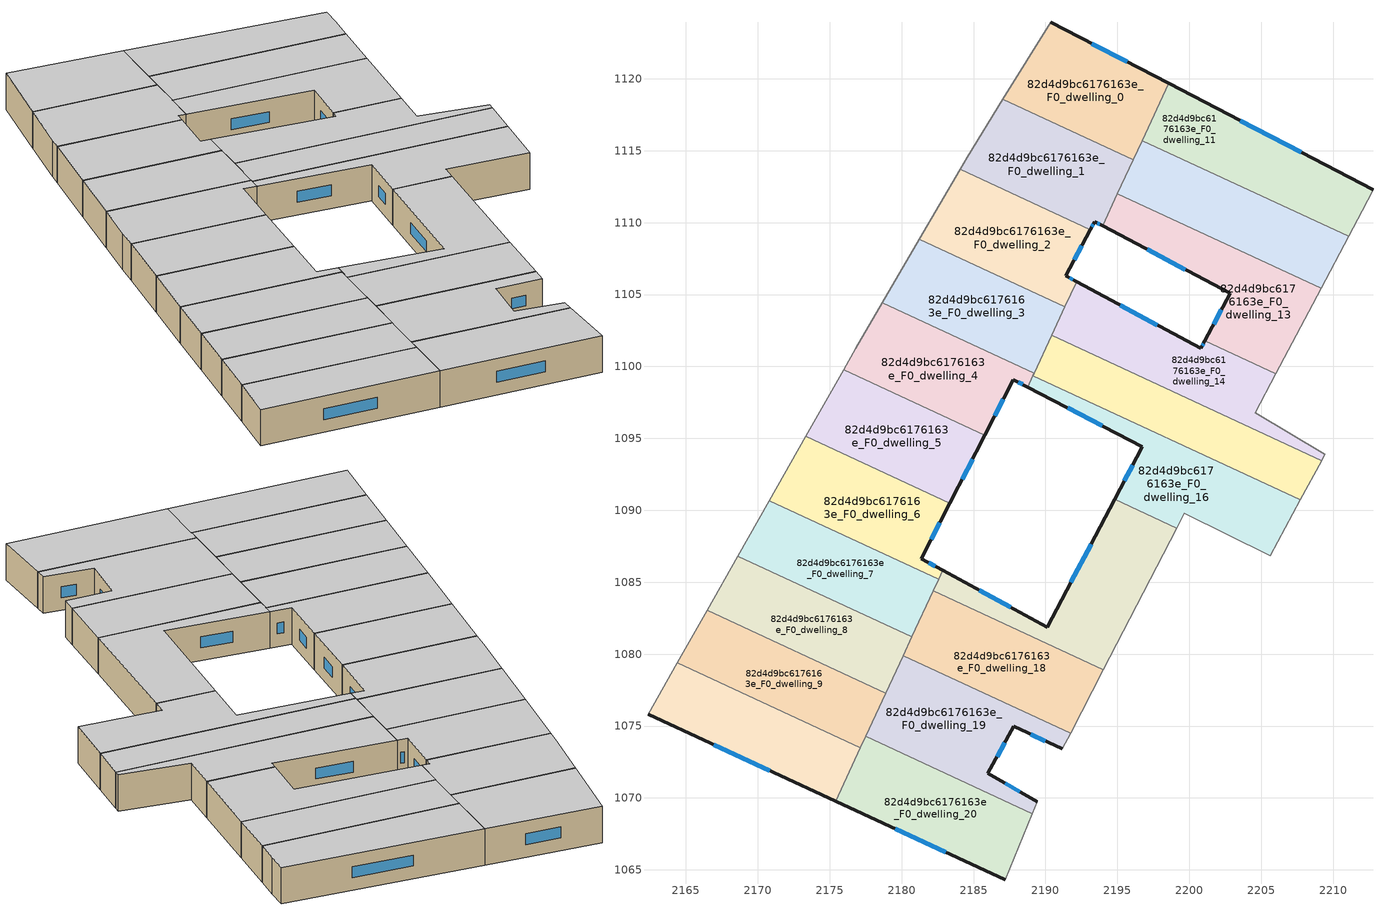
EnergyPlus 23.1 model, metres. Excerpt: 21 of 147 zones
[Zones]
82d4d9bc6176163e_F0_dwelling_0
 floor ground (EU_floor_Construction): 2198.56,1119.68 2196.1,1114.38 2187.05,1118.58 2190.36,1123.94 z0
 wall outside (EU_wall_Construction): 2198.56,1119.68 2190.36,1123.94 z0:3
 wall to 82d4d9bc6176163e_F0_dwelling_1 (EU_wall_Construction): 2187.05,1118.58 2196.1,1114.38 z0:3
 wall adiabatic (EU_wall_Construction): 2190.36,1123.94 2187.05,1118.58 z0:3
 wall to 82d4d9bc6176163e_F0_dwelling_11 (EU_wall_Construction): 2196.72,1115.71 2198.56,1119.68 z0:3
 wall to 82d4d9bc6176163e_F0_dwelling_12 (EU_wall_Construction): 2196.1,1114.38 2196.72,1115.71 z0:3
 window (EU_Window_Construction): 2195.68,1121.17 2193.23,1122.45 z1.05:1.95
 ceiling to 82d4d9bc6176163e_F1_dwelling_0 (EU_floor_Construction): 2196.1,1114.38 2198.56,1119.68 2190.36,1123.94 2187.05,1118.58 z3
82d4d9bc6176163e_F0_dwelling_1
 floor ground (EU_floor_Construction): 2196.1,1114.38 2193.97,1109.78 2193.42,1110.07 2193.11,1109.5 2184.06,1113.7 2184.56,1114.54 2187.05,1118.58 z0
 wall outside (EU_wall_Construction): 2193.11,1109.5 2193.42,1110.07 2193.97,1109.78 z0:3
 wall to 82d4d9bc6176163e_F0_dwelling_2 (EU_wall_Construction): 2184.06,1113.7 2193.11,1109.5 z0:3
 wall adiabatic (EU_wall_Construction): 2187.05,1118.58 2184.56,1114.54 2184.06,1113.7 z0:3
 wall to 82d4d9bc6176163e_F0_dwelling_12 (EU_wall_Construction): 2195,1112.01 2196.1,1114.38 z0:3
 wall to 82d4d9bc6176163e_F0_dwelling_13 (EU_wall_Construction): 2193.97,1109.78 2195,1112.01 z0:3
 window (EU_Window_Construction): 2193.61,1109.97 2193.78,1109.88 / 2193.22,1109.7 2193.31,1109.87 z1.05:1.95
 ceiling to 82d4d9bc6176163e_F1_dwelling_1 (EU_floor_Construction): 2193.97,1109.78 2196.1,1114.38 2187.05,1118.58 2184.56,1114.54 2184.06,1113.7 2193.11,1109.5 2193.42,1110.07 z3
82d4d9bc6176163e_F0_dwelling_10
 floor ground (EU_floor_Construction): 2177.14,1073.49 2175.42,1069.77 2162.37,1075.82 2164.4,1079.4 z0
 wall outside (EU_wall_Construction): 2162.37,1075.82 2175.42,1069.77 z0:3
 wall adiabatic (EU_wall_Construction): 2164.4,1079.4 2162.37,1075.82 z0:3
 wall to 82d4d9bc6176163e_F0_dwelling_9 (EU_wall_Construction): 2177.14,1073.49 2164.4,1079.4 z0:3
 wall to 82d4d9bc6176163e_F0_dwelling_20 (EU_wall_Construction): 2175.42,1069.77 2177.14,1073.49 z0:3
 window (EU_Window_Construction): 2166.94,1073.7 2170.84,1071.89 z1.05:1.95
 ceiling to 82d4d9bc6176163e_F1_dwelling_10 (EU_floor_Construction): 2175.42,1069.77 2177.14,1073.49 2164.4,1079.4 2162.37,1075.82 z3
82d4d9bc6176163e_F0_dwelling_11
 floor ground (EU_floor_Construction): 2212.78,1112.29 2212.02,1110.81 2211.08,1109.04 2196.72,1115.71 2198.56,1119.68 z0
 wall outside (EU_wall_Construction): 2212.78,1112.29 2198.56,1119.68 z0:3
 wall adiabatic (EU_wall_Construction): 2211.08,1109.04 2212.02,1110.81 2212.78,1112.29 z0:3
 wall to 82d4d9bc6176163e_F0_dwelling_12 (EU_wall_Construction): 2196.72,1115.71 2211.08,1109.04 z0:3
 window (EU_Window_Construction): 2207.79,1114.88 2203.55,1117.09 z1.05:1.95
 ceiling to 82d4d9bc6176163e_F1_dwelling_11 (EU_floor_Construction): 2211.08,1109.04 2212.02,1110.81 2212.78,1112.29 2198.56,1119.68 2196.72,1115.71 z3
82d4d9bc6176163e_F0_dwelling_12
 floor ground (EU_floor_Construction): 2211.08,1109.04 2209.18,1105.44 2195.01,1112.01 2196.72,1115.71 z0
 wall to 82d4d9bc6176163e_F0_dwelling_13 (EU_wall_Construction): 2195.01,1112.01 2209.18,1105.44 z0:3
 wall adiabatic (EU_wall_Construction): 2209.18,1105.44 2211.08,1109.04 z0:3
 ceiling to 82d4d9bc6176163e_F1_dwelling_12 (EU_floor_Construction): 2209.18,1105.44 2211.08,1109.04 2196.72,1115.71 2195.01,1112.01 z3
82d4d9bc6176163e_F0_dwelling_13
 floor ground (EU_floor_Construction): 2209.18,1105.44 2206.03,1099.48 2201.09,1101.77 2202.85,1105.1 2193.97,1109.78 2195.01,1112.01 z0
 wall outside (EU_wall_Construction): 2193.97,1109.78 2202.85,1105.1 2201.09,1101.77 z0:3
 wall adiabatic (EU_wall_Construction): 2206.03,1099.48 2209.18,1105.44 z0:3
 wall to 82d4d9bc6176163e_F0_dwelling_14 (EU_wall_Construction): 2201.09,1101.77 2206.03,1099.48 z0:3
 window (EU_Window_Construction): 2202.23,1103.94 2201.71,1102.94 / 2197.08,1108.14 2199.73,1106.74 z1.05:1.95
 ceiling to 82d4d9bc6176163e_F1_dwelling_13 (EU_floor_Construction): 2206.03,1099.48 2209.18,1105.44 2195.01,1112.01 2193.97,1109.78 2202.85,1105.1 2201.09,1101.77 z3
82d4d9bc6176163e_F0_dwelling_14
 floor ground (EU_floor_Construction): 2206.03,1099.48 2204.6,1096.77 2209.44,1093.89 2209.2,1093.46 2190.44,1102.16 2192.17,1105.9 2200.82,1101.25 2201.09,1101.77 z0
 wall outside (EU_wall_Construction): 2201.09,1101.77 2200.82,1101.25 2192.17,1105.9 z0:3
 wall adiabatic (EU_wall_Construction): 2209.2,1093.46 2209.44,1093.89 2204.6,1096.77 2206.03,1099.48 z0:3
 wall to 82d4d9bc6176163e_F0_dwelling_15 (EU_wall_Construction): 2190.44,1102.16 2209.2,1093.46 z0:3
 wall to 82d4d9bc6176163e_F0_dwelling_3 (EU_wall_Construction): 2191.36,1104.15 2190.44,1102.16 z0:3
 wall to 82d4d9bc6176163e_F0_dwelling_2 (EU_wall_Construction): 2192.17,1105.9 2191.36,1104.15 z0:3
 window (EU_Window_Construction): 2197.78,1102.88 2195.2,1104.27 / 2200.99,1101.59 2200.91,1101.43 z1.05:1.95
 ceiling to 82d4d9bc6176163e_F1_dwelling_14 (EU_floor_Construction): 2209.2,1093.46 2209.44,1093.89 2204.6,1096.77 2206.03,1099.48 2201.09,1101.77 2200.82,1101.25 2192.17,1105.9 2190.44,1102.16 z3
82d4d9bc6176163e_F0_dwelling_15
 floor ground (EU_floor_Construction): 2209.2,1093.46 2207.72,1090.72 2189.13,1099.34 2190.44,1102.16 z0
 wall adiabatic (EU_wall_Construction): 2207.72,1090.72 2209.2,1093.46 z0:3
 wall to 82d4d9bc6176163e_F0_dwelling_16 (EU_wall_Construction): 2189.13,1099.34 2207.72,1090.72 z0:3
 wall to 82d4d9bc6176163e_F0_dwelling_4 (EU_wall_Construction): 2189.21,1099.52 2189.13,1099.34 z0:3
 wall to 82d4d9bc6176163e_F0_dwelling_3 (EU_wall_Construction): 2190.44,1102.16 2189.21,1099.52 z0:3
 ceiling to 82d4d9bc6176163e_F1_dwelling_15 (EU_floor_Construction): 2207.72,1090.72 2209.2,1093.46 2190.44,1102.16 2189.13,1099.34 z3
82d4d9bc6176163e_F0_dwelling_16
 floor ground (EU_floor_Construction): 2207.72,1090.72 2205.61,1086.82 2199.67,1089.8 2199.13,1088.77 2194.81,1090.77 2196.73,1094.41 2188.77,1098.57 2189.13,1099.34 z0
 wall outside (EU_wall_Construction): 2188.77,1098.57 2196.73,1094.41 2194.81,1090.77 z0:3
 wall to 82d4d9bc6176163e_F0_dwelling_17 (EU_wall_Construction): 2194.81,1090.77 2199.13,1088.77 z0:3
 wall adiabatic (EU_wall_Construction): 2199.13,1088.77 2199.67,1089.8 2205.61,1086.82 2207.72,1090.72 z0:3
 wall to 82d4d9bc6176163e_F0_dwelling_4 (EU_wall_Construction): 2189.13,1099.34 2188.77,1098.57 z0:3
 window (EU_Window_Construction): 2196.05,1093.14 2195.48,1092.05 / 2191.56,1097.11 2193.94,1095.87 z1.05:1.95
 ceiling to 82d4d9bc6176163e_F1_dwelling_16 (EU_floor_Construction): 2205.61,1086.82 2207.72,1090.72 2189.13,1099.34 2188.77,1098.57 2196.73,1094.41 2194.81,1090.77 2199.13,1088.77 2199.67,1089.8 z3
82d4d9bc6176163e_F0_dwelling_17
 floor ground (EU_floor_Construction): 2199.13,1088.77 2194.03,1078.91 2182.2,1084.39 2182.86,1085.83 2190.14,1081.87 2194.81,1090.77 z0
 wall outside (EU_wall_Construction): 2194.81,1090.77 2190.14,1081.87 2182.86,1085.83 z0:3
 wall adiabatic (EU_wall_Construction): 2194.03,1078.91 2199.13,1088.77 z0:3
 wall to 82d4d9bc6176163e_F0_dwelling_18 (EU_wall_Construction): 2182.2,1084.39 2194.03,1078.91 z0:3
 wall to 82d4d9bc6176163e_F0_dwelling_7 (EU_wall_Construction): 2182.58,1085.21 2182.2,1084.39 z0:3
 wall to 82d4d9bc6176163e_F0_dwelling_6 (EU_wall_Construction): 2182.86,1085.83 2182.58,1085.21 z0:3
 window (EU_Window_Construction): 2187.59,1083.26 2185.41,1084.44 / 2193.17,1087.65 2191.78,1084.99 z1.05:1.95
 ceiling to 82d4d9bc6176163e_F1_dwelling_17 (EU_floor_Construction): 2194.03,1078.91 2199.13,1088.77 2194.81,1090.77 2190.14,1081.87 2182.86,1085.83 2182.2,1084.39 z3
82d4d9bc6176163e_F0_dwelling_18
 floor ground (EU_floor_Construction): 2194.03,1078.91 2191.75,1074.5 2180.11,1079.9 2182.2,1084.39 z0
 wall adiabatic (EU_wall_Construction): 2191.75,1074.5 2194.03,1078.91 z0:3
 wall to 82d4d9bc6176163e_F0_dwelling_19 (EU_wall_Construction): 2180.11,1079.9 2191.75,1074.5 z0:3
 wall to 82d4d9bc6176163e_F0_dwelling_8 (EU_wall_Construction): 2180.72,1081.2 2180.11,1079.9 z0:3
 wall to 82d4d9bc6176163e_F0_dwelling_7 (EU_wall_Construction): 2182.2,1084.39 2180.72,1081.2 z0:3
 ceiling to 82d4d9bc6176163e_F1_dwelling_18 (EU_floor_Construction): 2191.75,1074.5 2194.03,1078.91 2182.2,1084.39 2180.11,1079.9 z3
82d4d9bc6176163e_F0_dwelling_19
 floor ground (EU_floor_Construction): 2191.75,1074.5 2191.18,1073.4 2187.8,1074.97 2186.01,1071.7 2189.42,1069.73 2189.08,1068.92 2177.51,1074.28 2180.11,1079.9 z0
 wall outside (EU_wall_Construction): 2189.42,1069.73 2186.01,1071.7 2187.8,1074.97 2191.18,1073.4 z0:3
 wall adiabatic (EU_wall_Construction): 2189.08,1068.92 2189.42,1069.73 / 2191.18,1073.4 2191.75,1074.5 z0:3
 wall to 82d4d9bc6176163e_F0_dwelling_20 (EU_wall_Construction): 2177.51,1074.28 2189.08,1068.92 z0:3
 wall to 82d4d9bc6176163e_F0_dwelling_9 (EU_wall_Construction): 2178.9,1077.29 2177.51,1074.28 z0:3
 wall to 82d4d9bc6176163e_F0_dwelling_8 (EU_wall_Construction): 2180.11,1079.9 2178.9,1077.29 z0:3
 window (EU_Window_Construction): 2188.22,1070.42 2187.2,1071.01 / 2188.98,1074.42 2189.99,1073.95 / 2186.63,1072.85 2187.17,1073.83 z1.05:1.95
 ceiling to 82d4d9bc6176163e_F1_dwelling_19 (EU_floor_Construction): 2189.42,1069.73 2186.01,1071.7 2187.8,1074.97 2191.18,1073.4 2191.75,1074.5 2180.11,1079.9 2177.51,1074.28 2189.08,1068.92 z3
82d4d9bc6176163e_F0_dwelling_2
 floor ground (EU_floor_Construction): 2193.11,1109.5 2191.43,1106.3 2192.17,1105.9 2191.36,1104.15 2181.23,1108.85 2184.06,1113.7 z0
 wall outside (EU_wall_Construction): 2192.17,1105.9 2191.43,1106.3 2193.11,1109.5 z0:3
 wall to 82d4d9bc6176163e_F0_dwelling_3 (EU_wall_Construction): 2181.23,1108.85 2191.36,1104.15 z0:3
 wall adiabatic (EU_wall_Construction): 2184.06,1113.7 2181.23,1108.85 z0:3
 window (EU_Window_Construction): 2191.91,1106.04 2191.69,1106.16 / 2192.02,1107.42 2192.52,1108.38 z1.05:1.95
 ceiling to 82d4d9bc6176163e_F1_dwelling_2 (EU_floor_Construction): 2191.36,1104.15 2192.17,1105.9 2191.43,1106.3 2193.11,1109.5 2184.06,1113.7 2181.23,1108.85 z3
82d4d9bc6176163e_F0_dwelling_20
 floor ground (EU_floor_Construction): 2189.08,1068.92 2187.21,1064.3 2175.42,1069.77 2177.51,1074.28 z0
 wall outside (EU_wall_Construction): 2175.42,1069.77 2187.21,1064.3 z0:3
 wall adiabatic (EU_wall_Construction): 2187.21,1064.3 2189.08,1068.92 z0:3
 wall to 82d4d9bc6176163e_F0_dwelling_9 (EU_wall_Construction): 2177.51,1074.28 2177.14,1073.49 z0:3
 window (EU_Window_Construction): 2179.55,1067.85 2183.07,1066.22 z1.05:1.95
 ceiling to 82d4d9bc6176163e_F1_dwelling_20 (EU_floor_Construction): 2187.21,1064.3 2189.08,1068.92 2177.51,1074.28 2175.42,1069.77 z3
82d4d9bc6176163e_F0_dwelling_3
 floor ground (EU_floor_Construction): 2191.36,1104.15 2189.21,1099.52 2178.65,1104.42 2181.23,1108.85 z0
 wall to 82d4d9bc6176163e_F0_dwelling_4 (EU_wall_Construction): 2178.65,1104.42 2189.21,1099.52 z0:3
 wall adiabatic (EU_wall_Construction): 2181.23,1108.85 2178.65,1104.42 z0:3
 ceiling to 82d4d9bc6176163e_F1_dwelling_3 (EU_floor_Construction): 2189.21,1099.52 2191.36,1104.15 2181.23,1108.85 2178.65,1104.42 z3
82d4d9bc6176163e_F0_dwelling_4
 floor ground (EU_floor_Construction): 2189.21,1099.52 2188.77,1098.57 2187.78,1099.09 2185.79,1095.22 2175.96,1099.78 2176.81,1101.26 2178.65,1104.42 z0
 wall outside (EU_wall_Construction): 2185.79,1095.22 2187.78,1099.09 2188.77,1098.57 z0:3
 wall adiabatic (EU_wall_Construction): 2178.65,1104.42 2176.81,1101.26 2175.96,1099.78 z0:3
 wall to 82d4d9bc6176163e_F0_dwelling_5 (EU_wall_Construction): 2175.96,1099.78 2185.79,1095.22 z0:3
 window (EU_Window_Construction): 2188.13,1098.91 2188.42,1098.75 / 2186.48,1096.58 2187.08,1097.74 z1.05:1.95
 ceiling to 82d4d9bc6176163e_F1_dwelling_4 (EU_floor_Construction): 2188.77,1098.57 2189.21,1099.52 2178.65,1104.42 2176.81,1101.26 2175.96,1099.78 2185.79,1095.22 2187.78,1099.09 z3
82d4d9bc6176163e_F0_dwelling_5
 floor ground (EU_floor_Construction): 2185.79,1095.22 2183.34,1090.49 2173.33,1095.13 2175.96,1099.78 z0
 wall outside (EU_wall_Construction): 2183.34,1090.49 2185.79,1095.22 z0:3
 wall to 82d4d9bc6176163e_F0_dwelling_6 (EU_wall_Construction): 2173.33,1095.13 2183.34,1090.49 z0:3
 wall adiabatic (EU_wall_Construction): 2175.96,1099.78 2173.33,1095.13 z0:3
 window (EU_Window_Construction): 2184.2,1092.15 2184.93,1093.56 z1.05:1.95
 ceiling to 82d4d9bc6176163e_F1_dwelling_5 (EU_floor_Construction): 2183.34,1090.49 2185.79,1095.22 2175.96,1099.78 2173.33,1095.13 z3
82d4d9bc6176163e_F0_dwelling_6
 floor ground (EU_floor_Construction): 2183.34,1090.49 2181.37,1086.64 2182.86,1085.83 2182.58,1085.21 2170.8,1090.67 2173.33,1095.13 z0
 wall outside (EU_wall_Construction): 2182.86,1085.83 2181.37,1086.64 2183.34,1090.49 z0:3
 wall to 82d4d9bc6176163e_F0_dwelling_7 (EU_wall_Construction): 2170.8,1090.67 2182.58,1085.21 z0:3
 wall adiabatic (EU_wall_Construction): 2173.33,1095.13 2170.8,1090.67 z0:3
 window (EU_Window_Construction): 2182.34,1086.12 2181.89,1086.36 / 2182.06,1087.99 2182.65,1089.14 z1.05:1.95
 ceiling to 82d4d9bc6176163e_F1_dwelling_6 (EU_floor_Construction): 2182.58,1085.21 2182.86,1085.83 2181.37,1086.64 2183.34,1090.49 2173.33,1095.13 2170.8,1090.67 z3
82d4d9bc6176163e_F0_dwelling_7
 floor ground (EU_floor_Construction): 2182.58,1085.21 2180.71,1081.2 2168.6,1086.82 2170.8,1090.67 z0
 wall to 82d4d9bc6176163e_F0_dwelling_8 (EU_wall_Construction): 2168.6,1086.82 2180.71,1081.2 z0:3
 wall adiabatic (EU_wall_Construction): 2170.8,1090.67 2168.6,1086.82 z0:3
 ceiling to 82d4d9bc6176163e_F1_dwelling_7 (EU_floor_Construction): 2180.71,1081.2 2182.58,1085.21 2170.8,1090.67 2168.6,1086.82 z3
82d4d9bc6176163e_F0_dwelling_8
 floor ground (EU_floor_Construction): 2180.71,1081.2 2178.9,1077.29 2166.47,1083.06 2168.6,1086.82 z0
 wall to 82d4d9bc6176163e_F0_dwelling_9 (EU_wall_Construction): 2166.47,1083.06 2178.9,1077.29 z0:3
 wall adiabatic (EU_wall_Construction): 2168.6,1086.82 2166.47,1083.06 z0:3
 ceiling to 82d4d9bc6176163e_F1_dwelling_8 (EU_floor_Construction): 2178.9,1077.29 2180.71,1081.2 2168.6,1086.82 2166.47,1083.06 z3
82d4d9bc6176163e_F0_dwelling_9
 floor ground (EU_floor_Construction): 2178.9,1077.29 2177.14,1073.49 2164.4,1079.4 2166.47,1083.06 z0
 wall adiabatic (EU_wall_Construction): 2166.47,1083.06 2164.4,1079.4 z0:3
 ceiling to 82d4d9bc6176163e_F1_dwelling_9 (EU_floor_Construction): 2177.14,1073.49 2178.9,1077.29 2166.47,1083.06 2164.4,1079.4 z3
[Building]
EU S2 Campaign: North Axis=0; Terrain=City; Solar Distribution=FullExterior
[Site:Location]
Bologna: Latitude=44.5; Longitude=11.25; Time Zone=1; Elevation=37
[SizingPeriod:WeatherFileDays]
AnnualSizingPeriod: Begin Month=1; Begin Day of Month=1; End Month=12; End Day of Month=31; Day of Week for Start Day=Monday; Use Weather File Daylight Saving Period=No; Use Weather File Rain and Snow Indicators=No
[MATERIAL]
EU_InternalMass_Material: Roughness=MediumRough; Thickness=0.1; Conductivity=1; Density=1800; Specific Heat=900; Thermal Absorptance=0.9; Solar Absorptance=0.7; Visible Absorptance=0.7
[MATERIAL:NOMASS] Roughness=MediumRough; Thermal Absorptance=0.9; Solar Absorptance=0.7; Visible Absorptance=0.7
Name | Thermal Resistance
EU_wall_NoMass | 0.890213
EU_floor_NoMass | 0.79516
[WINDOWMATERIAL:SIMPLEGLAZINGSYSTEM]
EU_Window_SimpleGlazing: UFactor=4.49146; Solar Heat Gain Coefficient=0.85; Visible Transmittance=0.85
[CONSTRUCTION]
EU_wall_Construction: EU_wall_NoMass
EU_floor_Construction: EU_floor_NoMass
EU_Window_Construction: EU_Window_SimpleGlazing
EU_InternalMass_Construction: EU_InternalMass_Material
[ZONE] Type=1; Multiplier=1; Ceiling Height=autocalculate; Floor Area=autocalculate; Part of Total Floor Area=Yes
Name | Volume
82d4d9bc6176163e_F0_dwelling_0; 82d4d9bc6176163e_F0_dwelling_5; 82d4d9bc6176163e_F0_dwelling_9 | 174.677
82d4d9bc6176163e_F0_dwelling_1 | 174.683
82d4d9bc6176163e_F0_dwelling_10 | 174.68
82d4d9bc6176163e_F0_dwelling_11 | 192.13
82d4d9bc6176163e_F0_dwelling_12 | 192.109
82d4d9bc6176163e_F0_dwelling_13 | 192.175
82d4d9bc6176163e_F0_dwelling_14 | 192.135
82d4d9bc6176163e_F0_dwelling_15 | 192.149
82d4d9bc6176163e_F0_dwelling_16 | 192.125
82d4d9bc6176163e_F0_dwelling_17 | 192.091
82d4d9bc6176163e_F0_dwelling_18 | 192.19
82d4d9bc6176163e_F0_dwelling_19 | 192.108
82d4d9bc6176163e_F0_dwelling_2 | 174.659
82d4d9bc6176163e_F0_dwelling_20 | 192.158
82d4d9bc6176163e_F0_dwelling_3 | 174.689
82d4d9bc6176163e_F0_dwelling_4 | 174.675
82d4d9bc6176163e_F0_dwelling_6 | 174.65
82d4d9bc6176163e_F0_dwelling_7 | 174.697
82d4d9bc6176163e_F0_dwelling_8 | 174.664
[INTERNALMASS] Construction=EU_InternalMass_Construction
Name | Zone or ZoneList | Surface Area
82d4d9bc6176163e_F0_dwelling_0_EU_InternalMass | 82d4d9bc6176163e_F0_dwelling_0 | 58.2256
82d4d9bc6176163e_F0_dwelling_1_EU_InternalMass | 82d4d9bc6176163e_F0_dwelling_1 | 58.2282
82d4d9bc6176163e_F0_dwelling_2_EU_InternalMass | 82d4d9bc6176163e_F0_dwelling_2 | 58.2197
82d4d9bc6176163e_F0_dwelling_3_EU_InternalMass | 82d4d9bc6176163e_F0_dwelling_3 | 58.2299
82d4d9bc6176163e_F0_dwelling_4_EU_InternalMass | 82d4d9bc6176163e_F0_dwelling_4 | 58.2249
82d4d9bc6176163e_F0_dwelling_5_EU_InternalMass | 82d4d9bc6176163e_F0_dwelling_5 | 58.2256
82d4d9bc6176163e_F0_dwelling_6_EU_InternalMass | 82d4d9bc6176163e_F0_dwelling_6 | 58.2166
82d4d9bc6176163e_F0_dwelling_7_EU_InternalMass | 82d4d9bc6176163e_F0_dwelling_7 | 58.2326
82d4d9bc6176163e_F0_dwelling_8_EU_InternalMass | 82d4d9bc6176163e_F0_dwelling_8 | 58.221
82d4d9bc6176163e_F0_dwelling_9_EU_InternalMass | 82d4d9bc6176163e_F0_dwelling_9 | 58.2258
82d4d9bc6176163e_F0_dwelling_10_EU_InternalMass | 82d4d9bc6176163e_F0_dwelling_10 | 58.2263
82d4d9bc6176163e_F0_dwelling_11_EU_InternalMass | 82d4d9bc6176163e_F0_dwelling_11 | 64.0431
82d4d9bc6176163e_F0_dwelling_12_EU_InternalMass | 82d4d9bc6176163e_F0_dwelling_12 | 64.0367
82d4d9bc6176163e_F0_dwelling_13_EU_InternalMass | 82d4d9bc6176163e_F0_dwelling_13 | 64.0586
82d4d9bc6176163e_F0_dwelling_14_EU_InternalMass | 82d4d9bc6176163e_F0_dwelling_14 | 64.0445
82d4d9bc6176163e_F0_dwelling_15_EU_InternalMass | 82d4d9bc6176163e_F0_dwelling_15 | 64.05
82d4d9bc6176163e_F0_dwelling_16_EU_InternalMass | 82d4d9bc6176163e_F0_dwelling_16 | 64.0419
82d4d9bc6176163e_F0_dwelling_17_EU_InternalMass | 82d4d9bc6176163e_F0_dwelling_17 | 64.0303
82d4d9bc6176163e_F0_dwelling_18_EU_InternalMass | 82d4d9bc6176163e_F0_dwelling_18 | 64.0635
82d4d9bc6176163e_F0_dwelling_19_EU_InternalMass | 82d4d9bc6176163e_F0_dwelling_19 | 64.0353
82d4d9bc6176163e_F0_dwelling_20_EU_InternalMass | 82d4d9bc6176163e_F0_dwelling_20 | 64.0557
[OTHEREQUIPMENT] Fuel Type=Electricity; Design Level Calculation Method=Watts/Area; Power per Zone Floor Area=1; Fraction Latent=0; Fraction Radiant=0; Fraction Lost=0; Carbon Dioxide Generation Rate=0; EndUse Subcategory=EU_Step8_InternalGains
Name | Zone or ZoneList or Space or SpaceList | Schedule
EU_Step8_InternalGain_82d4d9bc6176163e_F0_dwelling_0_f000 | 82d4d9bc6176163e_F0_dwelling_0 | EU_Step8_GainSchedule_82d4d9bc6176163e_F0_dwelling_0_f000
EU_Step8_InternalGain_82d4d9bc6176163e_F0_dwelling_1_f000 | 82d4d9bc6176163e_F0_dwelling_1 | EU_Step8_GainSchedule_82d4d9bc6176163e_F0_dwelling_1_f000
EU_Step8_InternalGain_82d4d9bc6176163e_F0_dwelling_2_f000 | 82d4d9bc6176163e_F0_dwelling_2 | EU_Step8_GainSchedule_82d4d9bc6176163e_F0_dwelling_2_f000
EU_Step8_InternalGain_82d4d9bc6176163e_F0_dwelling_3_f000 | 82d4d9bc6176163e_F0_dwelling_3 | EU_Step8_GainSchedule_82d4d9bc6176163e_F0_dwelling_3_f000
EU_Step8_InternalGain_82d4d9bc6176163e_F0_dwelling_4_f000 | 82d4d9bc6176163e_F0_dwelling_4 | EU_Step8_GainSchedule_82d4d9bc6176163e_F0_dwelling_4_f000
EU_Step8_InternalGain_82d4d9bc6176163e_F0_dwelling_5_f000 | 82d4d9bc6176163e_F0_dwelling_5 | EU_Step8_GainSchedule_82d4d9bc6176163e_F0_dwelling_5_f000
EU_Step8_InternalGain_82d4d9bc6176163e_F0_dwelling_6_f000 | 82d4d9bc6176163e_F0_dwelling_6 | EU_Step8_GainSchedule_82d4d9bc6176163e_F0_dwelling_6_f000
EU_Step8_InternalGain_82d4d9bc6176163e_F0_dwelling_7_f000 | 82d4d9bc6176163e_F0_dwelling_7 | EU_Step8_GainSchedule_82d4d9bc6176163e_F0_dwelling_7_f000
EU_Step8_InternalGain_82d4d9bc6176163e_F0_dwelling_8_f000 | 82d4d9bc6176163e_F0_dwelling_8 | EU_Step8_GainSchedule_82d4d9bc6176163e_F0_dwelling_8_f000
EU_Step8_InternalGain_82d4d9bc6176163e_F0_dwelling_9_f000 | 82d4d9bc6176163e_F0_dwelling_9 | EU_Step8_GainSchedule_82d4d9bc6176163e_F0_dwelling_9_f000
EU_Step8_InternalGain_82d4d9bc6176163e_F0_dwelling_10_f000 | 82d4d9bc6176163e_F0_dwelling_10 | EU_Step8_GainSchedule_82d4d9bc6176163e_F0_dwelling_10_f000
EU_Step8_InternalGain_82d4d9bc6176163e_F0_dwelling_11_f000 | 82d4d9bc6176163e_F0_dwelling_11 | EU_Step8_GainSchedule_82d4d9bc6176163e_F0_dwelling_11_f000
EU_Step8_InternalGain_82d4d9bc6176163e_F0_dwelling_12_f000 | 82d4d9bc6176163e_F0_dwelling_12 | EU_Step8_GainSchedule_82d4d9bc6176163e_F0_dwelling_12_f000
EU_Step8_InternalGain_82d4d9bc6176163e_F0_dwelling_13_f000 | 82d4d9bc6176163e_F0_dwelling_13 | EU_Step8_GainSchedule_82d4d9bc6176163e_F0_dwelling_13_f000
EU_Step8_InternalGain_82d4d9bc6176163e_F0_dwelling_14_f000 | 82d4d9bc6176163e_F0_dwelling_14 | EU_Step8_GainSchedule_82d4d9bc6176163e_F0_dwelling_14_f000
EU_Step8_InternalGain_82d4d9bc6176163e_F0_dwelling_15_f000 | 82d4d9bc6176163e_F0_dwelling_15 | EU_Step8_GainSchedule_82d4d9bc6176163e_F0_dwelling_15_f000
EU_Step8_InternalGain_82d4d9bc6176163e_F0_dwelling_16_f000 | 82d4d9bc6176163e_F0_dwelling_16 | EU_Step8_GainSchedule_82d4d9bc6176163e_F0_dwelling_16_f000
EU_Step8_InternalGain_82d4d9bc6176163e_F0_dwelling_17_f000 | 82d4d9bc6176163e_F0_dwelling_17 | EU_Step8_GainSchedule_82d4d9bc6176163e_F0_dwelling_17_f000
EU_Step8_InternalGain_82d4d9bc6176163e_F0_dwelling_18_f000 | 82d4d9bc6176163e_F0_dwelling_18 | EU_Step8_GainSchedule_82d4d9bc6176163e_F0_dwelling_18_f000
EU_Step8_InternalGain_82d4d9bc6176163e_F0_dwelling_19_f000 | 82d4d9bc6176163e_F0_dwelling_19 | EU_Step8_GainSchedule_82d4d9bc6176163e_F0_dwelling_19_f000
EU_Step8_InternalGain_82d4d9bc6176163e_F0_dwelling_20_f000 | 82d4d9bc6176163e_F0_dwelling_20 | EU_Step8_GainSchedule_82d4d9bc6176163e_F0_dwelling_20_f000
[ZONEVENTILATION:DESIGNFLOWRATE] Schedule=EU_AlwaysOn; Design Flow Rate Calculation Method=AirChanges/Hour; Air Changes per Hour=0.718634; Ventilation Type=Natural; Fan Pressure Rise=0; Fan Total Efficiency=1; Constant Term Coefficient=1; Temperature Term Coefficient=0; Velocity Term Coefficient=0; Velocity Squared Term Coefficient=0; Minimum Indoor Temperature=-100; Maximum Indoor Temperature=100; Delta Temperature=-100; Minimum Outdoor Temperature=-100; Maximum Outdoor Temperature=100; Maximum Wind Speed=40
Name | Zone or ZoneList or Space or SpaceList
EU_ConstantAir_82d4d9bc6176163e_F0_dwelling_0 | 82d4d9bc6176163e_F0_dwelling_0
EU_ConstantAir_82d4d9bc6176163e_F0_dwelling_1 | 82d4d9bc6176163e_F0_dwelling_1
EU_ConstantAir_82d4d9bc6176163e_F0_dwelling_2 | 82d4d9bc6176163e_F0_dwelling_2
EU_ConstantAir_82d4d9bc6176163e_F0_dwelling_3 | 82d4d9bc6176163e_F0_dwelling_3
EU_ConstantAir_82d4d9bc6176163e_F0_dwelling_4 | 82d4d9bc6176163e_F0_dwelling_4
EU_ConstantAir_82d4d9bc6176163e_F0_dwelling_5 | 82d4d9bc6176163e_F0_dwelling_5
EU_ConstantAir_82d4d9bc6176163e_F0_dwelling_6 | 82d4d9bc6176163e_F0_dwelling_6
EU_ConstantAir_82d4d9bc6176163e_F0_dwelling_7 | 82d4d9bc6176163e_F0_dwelling_7
EU_ConstantAir_82d4d9bc6176163e_F0_dwelling_8 | 82d4d9bc6176163e_F0_dwelling_8
EU_ConstantAir_82d4d9bc6176163e_F0_dwelling_9 | 82d4d9bc6176163e_F0_dwelling_9
EU_ConstantAir_82d4d9bc6176163e_F0_dwelling_10 | 82d4d9bc6176163e_F0_dwelling_10
EU_ConstantAir_82d4d9bc6176163e_F0_dwelling_11 | 82d4d9bc6176163e_F0_dwelling_11
EU_ConstantAir_82d4d9bc6176163e_F0_dwelling_12 | 82d4d9bc6176163e_F0_dwelling_12
EU_ConstantAir_82d4d9bc6176163e_F0_dwelling_13 | 82d4d9bc6176163e_F0_dwelling_13
EU_ConstantAir_82d4d9bc6176163e_F0_dwelling_14 | 82d4d9bc6176163e_F0_dwelling_14
EU_ConstantAir_82d4d9bc6176163e_F0_dwelling_15 | 82d4d9bc6176163e_F0_dwelling_15
EU_ConstantAir_82d4d9bc6176163e_F0_dwelling_16 | 82d4d9bc6176163e_F0_dwelling_16
EU_ConstantAir_82d4d9bc6176163e_F0_dwelling_17 | 82d4d9bc6176163e_F0_dwelling_17
EU_ConstantAir_82d4d9bc6176163e_F0_dwelling_18 | 82d4d9bc6176163e_F0_dwelling_18
EU_ConstantAir_82d4d9bc6176163e_F0_dwelling_19 | 82d4d9bc6176163e_F0_dwelling_19
EU_ConstantAir_82d4d9bc6176163e_F0_dwelling_20 | 82d4d9bc6176163e_F0_dwelling_20
[HVACTEMPLATE:THERMOSTAT] Constant Heating Setpoint=20; Constant Cooling Setpoint=50
EU_HeatOnly_82d4d9bc6176163e_F0_dwelling_0; EU_HeatOnly_82d4d9bc6176163e_F0_dwelling_1; EU_HeatOnly_82d4d9bc6176163e_F0_dwelling_2; EU_HeatOnly_82d4d9bc6176163e_F0_dwelling_3; EU_HeatOnly_82d4d9bc6176163e_F0_dwelling_4; EU_HeatOnly_82d4d9bc6176163e_F0_dwelling_5; EU_HeatOnly_82d4d9bc6176163e_F0_dwelling_6; EU_HeatOnly_82d4d9bc6176163e_F0_dwelling_7; EU_HeatOnly_82d4d9bc6176163e_F0_dwelling_8; EU_HeatOnly_82d4d9bc6176163e_F0_dwelling_9; EU_HeatOnly_82d4d9bc6176163e_F0_dwelling_10; EU_HeatOnly_82d4d9bc6176163e_F0_dwelling_11; EU_HeatOnly_82d4d9bc6176163e_F0_dwelling_12; EU_HeatOnly_82d4d9bc6176163e_F0_dwelling_13; EU_HeatOnly_82d4d9bc6176163e_F0_dwelling_14; EU_HeatOnly_82d4d9bc6176163e_F0_dwelling_15; EU_HeatOnly_82d4d9bc6176163e_F0_dwelling_16; EU_HeatOnly_82d4d9bc6176163e_F0_dwelling_17; EU_HeatOnly_82d4d9bc6176163e_F0_dwelling_18; EU_HeatOnly_82d4d9bc6176163e_F0_dwelling_19; EU_HeatOnly_82d4d9bc6176163e_F0_dwelling_20; EU_HeatOnly_82d4d9bc6176163e_F1_dwelling_0; EU_HeatOnly_82d4d9bc6176163e_F1_dwelling_1; EU_HeatOnly_82d4d9bc6176163e_F1_dwelling_2; EU_HeatOnly_82d4d9bc6176163e_F1_dwelling_3; EU_HeatOnly_82d4d9bc6176163e_F1_dwelling_4; EU_HeatOnly_82d4d9bc6176163e_F1_dwelling_5; EU_HeatOnly_82d4d9bc6176163e_F1_dwelling_6; EU_HeatOnly_82d4d9bc6176163e_F1_dwelling_7; EU_HeatOnly_82d4d9bc6176163e_F1_dwelling_8; EU_HeatOnly_82d4d9bc6176163e_F1_dwelling_9; EU_HeatOnly_82d4d9bc6176163e_F1_dwelling_10; EU_HeatOnly_82d4d9bc6176163e_F1_dwelling_11; EU_HeatOnly_82d4d9bc6176163e_F1_dwelling_12; EU_HeatOnly_82d4d9bc6176163e_F1_dwelling_13; EU_HeatOnly_82d4d9bc6176163e_F1_dwelling_14; EU_HeatOnly_82d4d9bc6176163e_F1_dwelling_15; EU_HeatOnly_82d4d9bc6176163e_F1_dwelling_16; EU_HeatOnly_82d4d9bc6176163e_F1_dwelling_17; EU_HeatOnly_82d4d9bc6176163e_F1_dwelling_18; EU_HeatOnly_82d4d9bc6176163e_F1_dwelling_19; EU_HeatOnly_82d4d9bc6176163e_F1_dwelling_20; EU_HeatOnly_82d4d9bc6176163e_F2_dwelling_0; EU_HeatOnly_82d4d9bc6176163e_F2_dwelling_1; EU_HeatOnly_82d4d9bc6176163e_F2_dwelling_2; EU_HeatOnly_82d4d9bc6176163e_F2_dwelling_3; EU_HeatOnly_82d4d9bc6176163e_F2_dwelling_4; EU_HeatOnly_82d4d9bc6176163e_F2_dwelling_5; EU_HeatOnly_82d4d9bc6176163e_F2_dwelling_6; EU_HeatOnly_82d4d9bc6176163e_F2_dwelling_7; EU_HeatOnly_82d4d9bc6176163e_F2_dwelling_8; EU_HeatOnly_82d4d9bc6176163e_F2_dwelling_9; EU_HeatOnly_82d4d9bc6176163e_F2_dwelling_10; EU_HeatOnly_82d4d9bc6176163e_F2_dwelling_11; EU_HeatOnly_82d4d9bc6176163e_F2_dwelling_12; EU_HeatOnly_82d4d9bc6176163e_F2_dwelling_13; EU_HeatOnly_82d4d9bc6176163e_F2_dwelling_14; EU_HeatOnly_82d4d9bc6176163e_F2_dwelling_15; EU_HeatOnly_82d4d9bc6176163e_F2_dwelling_16; EU_HeatOnly_82d4d9bc6176163e_F2_dwelling_17; EU_HeatOnly_82d4d9bc6176163e_F2_dwelling_18; EU_HeatOnly_82d4d9bc6176163e_F2_dwelling_19; EU_HeatOnly_82d4d9bc6176163e_F2_dwelling_20; EU_HeatOnly_82d4d9bc6176163e_F3_dwelling_0; EU_HeatOnly_82d4d9bc6176163e_F3_dwelling_1; EU_HeatOnly_82d4d9bc6176163e_F3_dwelling_2; EU_HeatOnly_82d4d9bc6176163e_F3_dwelling_3; EU_HeatOnly_82d4d9bc6176163e_F3_dwelling_4; EU_HeatOnly_82d4d9bc6176163e_F3_dwelling_5; EU_HeatOnly_82d4d9bc6176163e_F3_dwelling_6; EU_HeatOnly_82d4d9bc6176163e_F3_dwelling_7; EU_HeatOnly_82d4d9bc6176163e_F3_dwelling_8; EU_HeatOnly_82d4d9bc6176163e_F3_dwelling_9; EU_HeatOnly_82d4d9bc6176163e_F3_dwelling_10; EU_HeatOnly_82d4d9bc6176163e_F3_dwelling_11; EU_HeatOnly_82d4d9bc6176163e_F3_dwelling_12; EU_HeatOnly_82d4d9bc6176163e_F3_dwelling_13; EU_HeatOnly_82d4d9bc6176163e_F3_dwelling_14; EU_HeatOnly_82d4d9bc6176163e_F3_dwelling_15; EU_HeatOnly_82d4d9bc6176163e_F3_dwelling_16; EU_HeatOnly_82d4d9bc6176163e_F3_dwelling_17; EU_HeatOnly_82d4d9bc6176163e_F3_dwelling_18; EU_HeatOnly_82d4d9bc6176163e_F3_dwelling_19; EU_HeatOnly_82d4d9bc6176163e_F3_dwelling_20; EU_HeatOnly_82d4d9bc6176163e_F4_dwelling_0; EU_HeatOnly_82d4d9bc6176163e_F4_dwelling_1; EU_HeatOnly_82d4d9bc6176163e_F4_dwelling_2; EU_HeatOnly_82d4d9bc6176163e_F4_dwelling_3; EU_HeatOnly_82d4d9bc6176163e_F4_dwelling_4; EU_HeatOnly_82d4d9bc6176163e_F4_dwelling_5; EU_HeatOnly_82d4d9bc6176163e_F4_dwelling_6; EU_HeatOnly_82d4d9bc6176163e_F4_dwelling_7; EU_HeatOnly_82d4d9bc6176163e_F4_dwelling_8; EU_HeatOnly_82d4d9bc6176163e_F4_dwelling_9; EU_HeatOnly_82d4d9bc6176163e_F4_dwelling_10; EU_HeatOnly_82d4d9bc6176163e_F4_dwelling_11; EU_HeatOnly_82d4d9bc6176163e_F4_dwelling_12; EU_HeatOnly_82d4d9bc6176163e_F4_dwelling_13; EU_HeatOnly_82d4d9bc6176163e_F4_dwelling_14; EU_HeatOnly_82d4d9bc6176163e_F4_dwelling_15; EU_HeatOnly_82d4d9bc6176163e_F4_dwelling_16; EU_HeatOnly_82d4d9bc6176163e_F4_dwelling_17; EU_HeatOnly_82d4d9bc6176163e_F4_dwelling_18; EU_HeatOnly_82d4d9bc6176163e_F4_dwelling_19; EU_HeatOnly_82d4d9bc6176163e_F4_dwelling_20; EU_HeatOnly_82d4d9bc6176163e_F5_dwelling_0; EU_HeatOnly_82d4d9bc6176163e_F5_dwelling_1; EU_HeatOnly_82d4d9bc6176163e_F5_dwelling_2; EU_HeatOnly_82d4d9bc6176163e_F5_dwelling_3; EU_HeatOnly_82d4d9bc6176163e_F5_dwelling_4; EU_HeatOnly_82d4d9bc6176163e_F5_dwelling_5; EU_HeatOnly_82d4d9bc6176163e_F5_dwelling_6; EU_HeatOnly_82d4d9bc6176163e_F5_dwelling_7; EU_HeatOnly_82d4d9bc6176163e_F5_dwelling_8; EU_HeatOnly_82d4d9bc6176163e_F5_dwelling_9; EU_HeatOnly_82d4d9bc6176163e_F5_dwelling_10; EU_HeatOnly_82d4d9bc6176163e_F5_dwelling_11; EU_HeatOnly_82d4d9bc6176163e_F5_dwelling_12; EU_HeatOnly_82d4d9bc6176163e_F5_dwelling_13; EU_HeatOnly_82d4d9bc6176163e_F5_dwelling_14; EU_HeatOnly_82d4d9bc6176163e_F5_dwelling_15; EU_HeatOnly_82d4d9bc6176163e_F5_dwelling_16; EU_HeatOnly_82d4d9bc6176163e_F5_dwelling_17; EU_HeatOnly_82d4d9bc6176163e_F5_dwelling_18; EU_HeatOnly_82d4d9bc6176163e_F5_dwelling_19; EU_HeatOnly_82d4d9bc6176163e_F5_dwelling_20; EU_HeatOnly_82d4d9bc6176163e_F6_dwelling_0; EU_HeatOnly_82d4d9bc6176163e_F6_dwelling_1; EU_HeatOnly_82d4d9bc6176163e_F6_dwelling_2; EU_HeatOnly_82d4d9bc6176163e_F6_dwelling_3; EU_HeatOnly_82d4d9bc6176163e_F6_dwelling_4; EU_HeatOnly_82d4d9bc6176163e_F6_dwelling_5; EU_HeatOnly_82d4d9bc6176163e_F6_dwelling_6; EU_HeatOnly_82d4d9bc6176163e_F6_dwelling_7; EU_HeatOnly_82d4d9bc6176163e_F6_dwelling_8; EU_HeatOnly_82d4d9bc6176163e_F6_dwelling_9; EU_HeatOnly_82d4d9bc6176163e_F6_dwelling_10; EU_HeatOnly_82d4d9bc6176163e_F6_dwelling_11; EU_HeatOnly_82d4d9bc6176163e_F6_dwelling_12; EU_HeatOnly_82d4d9bc6176163e_F6_dwelling_13; EU_HeatOnly_82d4d9bc6176163e_F6_dwelling_14; EU_HeatOnly_82d4d9bc6176163e_F6_dwelling_15; EU_HeatOnly_82d4d9bc6176163e_F6_dwelling_16; EU_HeatOnly_82d4d9bc6176163e_F6_dwelling_17; EU_HeatOnly_82d4d9bc6176163e_F6_dwelling_18; EU_HeatOnly_82d4d9bc6176163e_F6_dwelling_19; EU_HeatOnly_82d4d9bc6176163e_F6_dwelling_20
[HVACTEMPLATE:ZONE:IDEALLOADSAIRSYSTEM] System Availability Schedule=EU_AlwaysOn; Maximum Heating Supply Air Temperature=50; Minimum Cooling Supply Air Temperature=13; Maximum Heating Supply Air Humidity Ratio=0.0156; Minimum Cooling Supply Air Humidity Ratio=0.0077; Heating Limit=NoLimit; Cooling Limit=NoLimit; Heating Availability Schedule=EU_AlwaysOn; Cooling Availability Schedule=EU_CoolingOff; Dehumidification Control Type=ConstantSensibleHeatRatio; Cooling Sensible Heat Ratio=0.7; Dehumidification Setpoint=60; Humidification Control Type=None; Humidification Setpoint=30; Outdoor Air Method=None; Outdoor Air Flow Rate per Person=0.00944; Outdoor Air Flow Rate per Zone Floor Area=0; Outdoor Air Flow Rate per Zone=0; Demand Controlled Ventilation Type=None; Outdoor Air Economizer Type=NoEconomizer; Heat Recovery Type=None; Sensible Heat Recovery Effectiveness=0.7; Latent Heat Recovery Effectiveness=0.65
Name | Template Thermostat
82d4d9bc6176163e_F0_dwelling_0 | EU_HeatOnly_82d4d9bc6176163e_F0_dwelling_0
82d4d9bc6176163e_F0_dwelling_1 | EU_HeatOnly_82d4d9bc6176163e_F0_dwelling_1
82d4d9bc6176163e_F0_dwelling_2 | EU_HeatOnly_82d4d9bc6176163e_F0_dwelling_2
82d4d9bc6176163e_F0_dwelling_3 | EU_HeatOnly_82d4d9bc6176163e_F0_dwelling_3
82d4d9bc6176163e_F0_dwelling_4 | EU_HeatOnly_82d4d9bc6176163e_F0_dwelling_4
82d4d9bc6176163e_F0_dwelling_5 | EU_HeatOnly_82d4d9bc6176163e_F0_dwelling_5
82d4d9bc6176163e_F0_dwelling_6 | EU_HeatOnly_82d4d9bc6176163e_F0_dwelling_6
82d4d9bc6176163e_F0_dwelling_7 | EU_HeatOnly_82d4d9bc6176163e_F0_dwelling_7
82d4d9bc6176163e_F0_dwelling_8 | EU_HeatOnly_82d4d9bc6176163e_F0_dwelling_8
82d4d9bc6176163e_F0_dwelling_9 | EU_HeatOnly_82d4d9bc6176163e_F0_dwelling_9
82d4d9bc6176163e_F0_dwelling_10 | EU_HeatOnly_82d4d9bc6176163e_F0_dwelling_10
82d4d9bc6176163e_F0_dwelling_11 | EU_HeatOnly_82d4d9bc6176163e_F0_dwelling_11
82d4d9bc6176163e_F0_dwelling_12 | EU_HeatOnly_82d4d9bc6176163e_F0_dwelling_12
82d4d9bc6176163e_F0_dwelling_13 | EU_HeatOnly_82d4d9bc6176163e_F0_dwelling_13
82d4d9bc6176163e_F0_dwelling_14 | EU_HeatOnly_82d4d9bc6176163e_F0_dwelling_14
82d4d9bc6176163e_F0_dwelling_15 | EU_HeatOnly_82d4d9bc6176163e_F0_dwelling_15
82d4d9bc6176163e_F0_dwelling_16 | EU_HeatOnly_82d4d9bc6176163e_F0_dwelling_16
82d4d9bc6176163e_F0_dwelling_17 | EU_HeatOnly_82d4d9bc6176163e_F0_dwelling_17
82d4d9bc6176163e_F0_dwelling_18 | EU_HeatOnly_82d4d9bc6176163e_F0_dwelling_18
82d4d9bc6176163e_F0_dwelling_19 | EU_HeatOnly_82d4d9bc6176163e_F0_dwelling_19
82d4d9bc6176163e_F0_dwelling_20 | EU_HeatOnly_82d4d9bc6176163e_F0_dwelling_20
[SIZING:ZONE] Zone Cooling Design Supply Air Temperature Input Method=SupplyAirTemperature; Zone Cooling Design Supply Air Temperature=13; Zone Heating Design Supply Air Temperature Input Method=SupplyAirTemperature; Zone Heating Design Supply Air Temperature=50; Zone Cooling Design Supply Air Humidity Ratio=0.008; Zone Heating Design Supply Air Humidity Ratio=0.008; Cooling Design Air Flow Method=DesignDay; Cooling Design Air Flow Rate=0; Cooling Minimum Air Flow per Zone Floor Area=0.000762; Cooling Minimum Air Flow=0; Cooling Minimum Air Flow Fraction=0.2; Heating Design Air Flow Method=DesignDay; Heating Design Air Flow Rate=0; Heating Maximum Air Flow per Zone Floor Area=0.002032; Heating Maximum Air Flow=0.141576; Heating Maximum Air Flow Fraction=0.3; Account for Dedicated Outdoor Air System=No; Dedicated Outdoor Air System Control Strategy=NeutralSupplyAir; Dedicated Outdoor Air Low Setpoint Temperature for Design=autosize; Dedicated Outdoor Air High Setpoint Temperature for Design=autosize; Zone Load Sizing Method=Sensible Load Only No Latent Load; Zone Latent Cooling Design Supply Air Humidity Ratio Input Method=HumidityRatioDifference; Zone Cooling Design Supply Air Humidity Ratio Difference=0.005; Zone Latent Heating Design Supply Air Humidity Ratio Input Method=HumidityRatioDifference; Zone Humidification Design Supply Air Humidity Ratio Difference=0.005
82d4d9bc6176163e_F0_dwelling_0; 82d4d9bc6176163e_F0_dwelling_1; 82d4d9bc6176163e_F0_dwelling_2; 82d4d9bc6176163e_F0_dwelling_3; 82d4d9bc6176163e_F0_dwelling_4; 82d4d9bc6176163e_F0_dwelling_5; 82d4d9bc6176163e_F0_dwelling_6; 82d4d9bc6176163e_F0_dwelling_7; 82d4d9bc6176163e_F0_dwelling_8; 82d4d9bc6176163e_F0_dwelling_9; 82d4d9bc6176163e_F0_dwelling_10; 82d4d9bc6176163e_F0_dwelling_11; 82d4d9bc6176163e_F0_dwelling_12; 82d4d9bc6176163e_F0_dwelling_13; 82d4d9bc6176163e_F0_dwelling_14; 82d4d9bc6176163e_F0_dwelling_15; 82d4d9bc6176163e_F0_dwelling_16; 82d4d9bc6176163e_F0_dwelling_17; 82d4d9bc6176163e_F0_dwelling_18; 82d4d9bc6176163e_F0_dwelling_19; 82d4d9bc6176163e_F0_dwelling_20
[SCHEDULE:CONSTANT]
Name | Hourly Value
EU_AlwaysOn | 1
EU_CoolingOff | 0
[SCHEDULE:FILE] Column Number=1; Rows to Skip at Top=0; Number of Hours of Data=8760; Column Separator=Comma; Interpolate to Timestep=No; Minutes per Item=60; Adjust Schedule for Daylight Savings=Yes
Name | File
EU_Step8_GainSchedule_82d4d9bc6176163e_F0_dwelling_0_f000 | ../../schedules/82d4d9bc6176163e/82d4d9bc6176163e_F0_dwelling_0_f000_gain.csv
EU_Step8_GainSchedule_82d4d9bc6176163e_F0_dwelling_1_f000 | ../../schedules/82d4d9bc6176163e/82d4d9bc6176163e_F0_dwelling_1_f000_gain.csv
EU_Step8_GainSchedule_82d4d9bc6176163e_F0_dwelling_2_f000 | ../../schedules/82d4d9bc6176163e/82d4d9bc6176163e_F0_dwelling_2_f000_gain.csv
EU_Step8_GainSchedule_82d4d9bc6176163e_F0_dwelling_3_f000 | ../../schedules/82d4d9bc6176163e/82d4d9bc6176163e_F0_dwelling_3_f000_gain.csv
EU_Step8_GainSchedule_82d4d9bc6176163e_F0_dwelling_4_f000 | ../../schedules/82d4d9bc6176163e/82d4d9bc6176163e_F0_dwelling_4_f000_gain.csv
EU_Step8_GainSchedule_82d4d9bc6176163e_F0_dwelling_5_f000 | ../../schedules/82d4d9bc6176163e/82d4d9bc6176163e_F0_dwelling_5_f000_gain.csv
EU_Step8_GainSchedule_82d4d9bc6176163e_F0_dwelling_6_f000 | ../../schedules/82d4d9bc6176163e/82d4d9bc6176163e_F0_dwelling_6_f000_gain.csv
EU_Step8_GainSchedule_82d4d9bc6176163e_F0_dwelling_7_f000 | ../../schedules/82d4d9bc6176163e/82d4d9bc6176163e_F0_dwelling_7_f000_gain.csv
EU_Step8_GainSchedule_82d4d9bc6176163e_F0_dwelling_8_f000 | ../../schedules/82d4d9bc6176163e/82d4d9bc6176163e_F0_dwelling_8_f000_gain.csv
EU_Step8_GainSchedule_82d4d9bc6176163e_F0_dwelling_9_f000 | ../../schedules/82d4d9bc6176163e/82d4d9bc6176163e_F0_dwelling_9_f000_gain.csv
EU_Step8_GainSchedule_82d4d9bc6176163e_F0_dwelling_10_f000 | ../../schedules/82d4d9bc6176163e/82d4d9bc6176163e_F0_dwelling_10_f000_gain.csv
EU_Step8_GainSchedule_82d4d9bc6176163e_F0_dwelling_11_f000 | ../../schedules/82d4d9bc6176163e/82d4d9bc6176163e_F0_dwelling_11_f000_gain.csv
EU_Step8_GainSchedule_82d4d9bc6176163e_F0_dwelling_12_f000 | ../../schedules/82d4d9bc6176163e/82d4d9bc6176163e_F0_dwelling_12_f000_gain.csv
EU_Step8_GainSchedule_82d4d9bc6176163e_F0_dwelling_13_f000 | ../../schedules/82d4d9bc6176163e/82d4d9bc6176163e_F0_dwelling_13_f000_gain.csv
EU_Step8_GainSchedule_82d4d9bc6176163e_F0_dwelling_14_f000 | ../../schedules/82d4d9bc6176163e/82d4d9bc6176163e_F0_dwelling_14_f000_gain.csv
EU_Step8_GainSchedule_82d4d9bc6176163e_F0_dwelling_15_f000 | ../../schedules/82d4d9bc6176163e/82d4d9bc6176163e_F0_dwelling_15_f000_gain.csv
EU_Step8_GainSchedule_82d4d9bc6176163e_F0_dwelling_16_f000 | ../../schedules/82d4d9bc6176163e/82d4d9bc6176163e_F0_dwelling_16_f000_gain.csv
EU_Step8_GainSchedule_82d4d9bc6176163e_F0_dwelling_17_f000 | ../../schedules/82d4d9bc6176163e/82d4d9bc6176163e_F0_dwelling_17_f000_gain.csv
EU_Step8_GainSchedule_82d4d9bc6176163e_F0_dwelling_18_f000 | ../../schedules/82d4d9bc6176163e/82d4d9bc6176163e_F0_dwelling_18_f000_gain.csv
EU_Step8_GainSchedule_82d4d9bc6176163e_F0_dwelling_19_f000 | ../../schedules/82d4d9bc6176163e/82d4d9bc6176163e_F0_dwelling_19_f000_gain.csv
EU_Step8_GainSchedule_82d4d9bc6176163e_F0_dwelling_20_f000 | ../../schedules/82d4d9bc6176163e/82d4d9bc6176163e_F0_dwelling_20_f000_gain.csv
